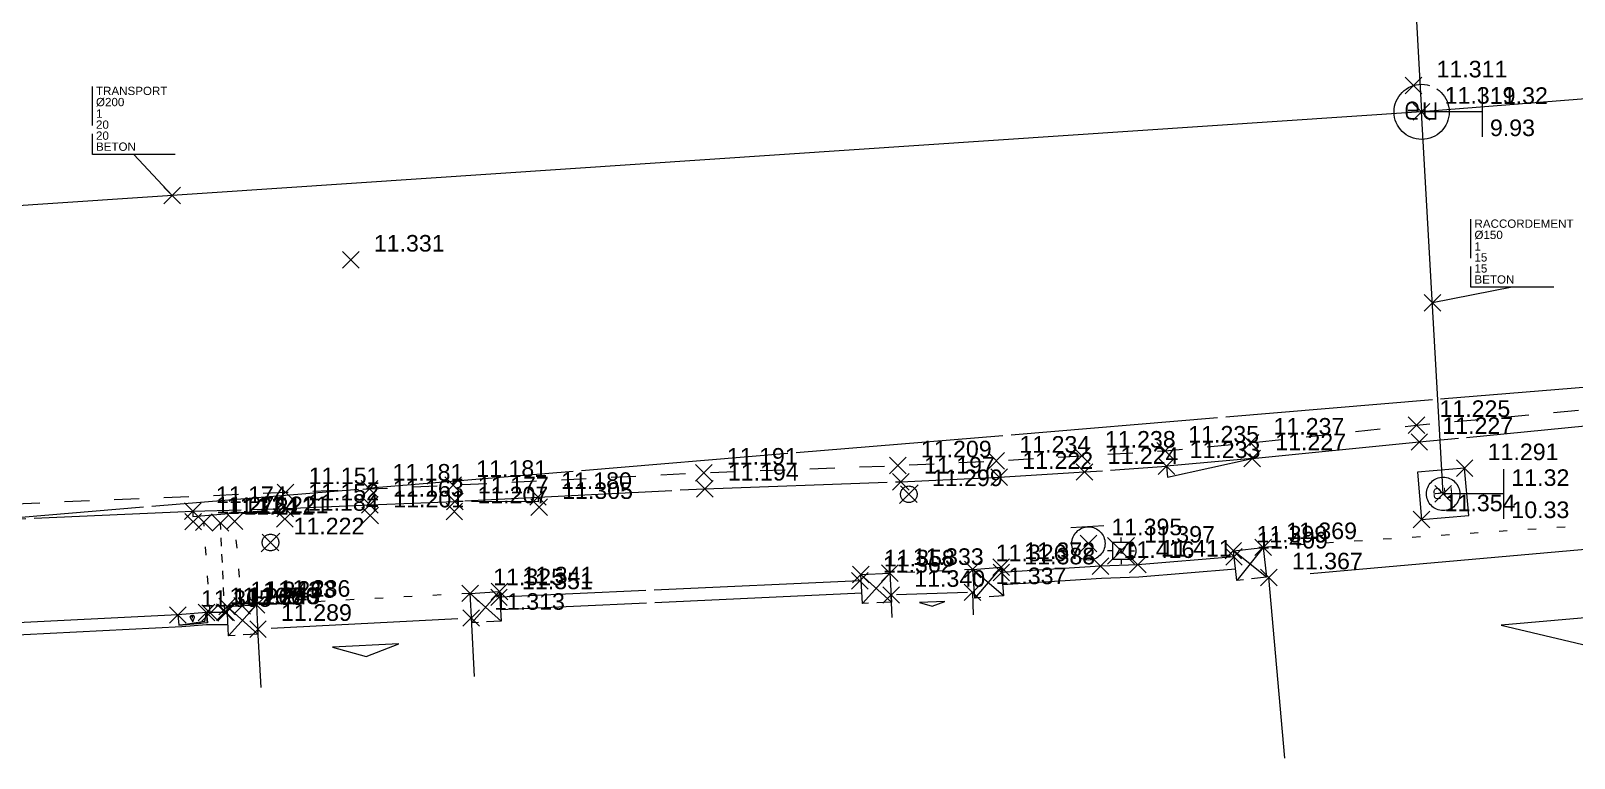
# Model space of a CAD drawing. Header units: metres. Extents: x 1224602 to 1224842, y 7187490 to 7187733.
# Drawn here: x 1224721.76 to 1224740.38, y 7187592.01 to 7187600.78 of the extents above; entities that cross this region are included whole.
import ezdxf
from ezdxf.enums import TextEntityAlignment as Align

# ---------------------------------------------------------------- set-up
doc = ezdxf.new("R2010")
doc.units = ezdxf.units.M
doc.header["$PDMODE"] = 3
doc.header["$PDSIZE"] = 0.1
for name, pattern in [('LL_0822', [2.5, 2.5, 0]), ('LL_0824', [0.35, 0.1, -0.25]), ('LL_0827', [0.2, 0.1, -0.1]), ('LL_0829', [0.6, 0.3, -0.3]), ('SL_1146', [2.5, 2.5, 0]), ('Socle_Continu', [2.5, 2.5, 0]), ('YL_2901', [2.5, 2.5, 0])]:
    doc.linetypes.add(name, pattern=pattern)
for name, color, linetype, lineweight in [('CLOTU_SCS', 212, 'Socle_Continu', 13), ('EAUPO_SCS', 140, 'Socle_Continu', 13), ('ELECT_SCS', 1, 'Socle_Continu', 13), ('GAZFL_SCS', 40, 'Socle_Continu', 13), ('SIGNV_SCS', 20, 'Socle_Continu', 13), ('SIGTA_SCI', 7, 'Socle_Continu', 13), ('SIGTO_SCI', 255, 'Socle_Continu', 13), ('VOIRI_SCS', 7, 'Socle_Continu', 13)]:
    doc.layers.add(name, color=color, linetype=linetype, lineweight=lineweight)
for name, color, linetype, lineweight, true_color in [('EAUUS_PSI', 7, 'Socle_Continu', 13, 0x7f3f00), ('EAUUS_SCI', 7, 'Socle_Continu', 13, 0x7f3f00), ('EAUUS_SCS', 7, 'Socle_Continu', 13, 0x7f3f00), ('EAUUS_SCT', 7, 'Socle_Continu', 13, 0x7f3f00), ('SIGTS_PSS', 7, 'Socle_Continu', 13, 0x9966cc)]:
    doc.layers.add(name, color=color, linetype=linetype, lineweight=lineweight, true_color=true_color)
doc.styles.add('Reseaux', font='arial.ttf')
doc.styles.get("Standard").update_dxf_attribs({"font": 'arial.ttf'})
doc.linetypes.add('CL_0181', pattern='A,3,-0.15,0.4,-0.381,["eu",Standard,S=0.254,R=0,X=-0.2,Y=-0.1],-0.381,0.4,-0.15', length=4.862)

# ---------------------------------------------------------------- blocks, each defined once
blk = doc.blocks.new('YP_1521')
at = {"layer": 'SIGTO_SCI', "color": 7, "linetype": 'Socle_Continu'}
blk.add_point((0, 0), dxfattribs=at)
at = {"layer": 'SIGTA_SCI', "linetype": 'Socle_Continu'}
blk.add_attdef('ALT', (0.278, 0.099), '', height=0.2, dxfattribs=at)
at = {"layer": 'SIGTA_SCI', "linetype": 'Socle_Continu', "flags": 9}
blk.add_attdef('CALQUE_ALT', (1.69, -1.18), '', height=0.2, dxfattribs=at)
at = {"layer": 'SIGTO_SCI', "linetype": 'Socle_Continu', "flags": 9}
for tag, p in [('ID', (1.69, 0.105)), ('NATURE', (1.69, -0.216)), ('FAMILLE', (1.69, -0.538)), ('CALQUE', (1.69, -0.859)), ('PCRS', (1.69, -1.823))]:
    blk.add_attdef(tag, p, '', height=0.2, dxfattribs=at)
blk = doc.blocks.new('LP_0842')
at = {"layer": 'VOIRI_SCS', "linetype": 'Socle_Continu', "flags": 128}
blk.add_lwpolyline([(1, 0), (1, 0.5), (0, 0)], dxfattribs=at)
at = {"layer": 'VOIRI_SCS', "linetype": 'Socle_Continu', "flags": 9}
for tag, p in [('ID', (1.488, 0.614)), ('NATURE', (1.488, 0.292)), ('FAMILLE', (1.488, -0.029)), ('CALQUE', (1.488, -0.35)), ('PCRS', (1.488, -0.672))]:
    blk.add_attdef(tag, p, '', height=0.2, dxfattribs=at)
blk = doc.blocks.new('AP_0001')
at = {"layer": 'EAUPO_SCS', "linetype": 'Socle_Continu'}
blk.add_line((0.113, 0.113), (-0.113, -0.113), dxfattribs=at)
blk.add_circle((0, 0), 0.1, dxfattribs=at)
at = {"layer": 'EAUPO_SCS', "linetype": 'Socle_Continu', "flags": 9}
for tag, p in [('ID', (0.809, 0.507)), ('NATURE', (0.809, 0.186)), ('FAMILLE', (0.809, -0.135)), ('CALQUE', (0.809, -0.456)), ('PCRS', (0.809, -0.778))]:
    blk.add_attdef(tag, p, '', height=0.2, dxfattribs=at)
blk = doc.blocks.new('LP_0841')
at = {"layer": 'VOIRI_SCS', "linetype": 'Socle_Continu', "flags": 128}
blk.add_lwpolyline([(0, 0), (0, 0.5), (1, 0)], dxfattribs=at)
at = {"layer": 'VOIRI_SCS', "linetype": 'Socle_Continu', "flags": 9}
for tag, p in [('ID', (1.428, 0.548)), ('NATURE', (1.428, 0.227)), ('FAMILLE', (1.428, -0.095)), ('CALQUE', (1.428, -0.416)), ('PCRS', (1.428, -0.737))]:
    blk.add_attdef(tag, p, '', height=0.2, dxfattribs=at)
blk = doc.blocks.new('HP_0569')
at = {"layer": 'SIGNV_SCS', "linetype": 'Socle_Continu'}
blk.add_line((-0.2, -0.2), (0.2, -0.2), dxfattribs=at)
blk.add_circle((0, 0), 0.2, dxfattribs=at)
at = {"layer": 'SIGNV_SCS', "linetype": 'Socle_Continu', "flags": 9}
for tag, p in [('ID', (0.713, 0.595)), ('NATURE', (0.713, 0.273)), ('FAMILLE', (0.713, -0.048)), ('CALQUE', (0.713, -0.369)), ('PCRS', (0.713, -0.69))]:
    blk.add_attdef(tag, p, '', height=0.2, dxfattribs=at)
blk = doc.blocks.new('FP_0404')
at = {"layer": 'ELECT_SCS', "linetype": 'Socle_Continu'}
h = blk.add_hatch(color=91, dxfattribs=at)
edge = h.paths.add_edge_path()
edge.add_ellipse((0.264, 0.162), major_axis=(-0.0287, 0.0287), ratio=1, start_angle=-135, end_angle=45, ccw=False)
edge.add_ellipse((0.264, 0.162), major_axis=(-0.0287, 0.0287), ratio=1, start_angle=45, end_angle=225, ccw=False)
h = blk.add_hatch(color=91, dxfattribs=at)
edge = h.paths.add_edge_path()
edge.add_ellipse((0.264, -0.163), major_axis=(-0.0287, 0.0287), ratio=1, start_angle=-135, end_angle=45, ccw=False)
edge.add_ellipse((0.264, -0.163), major_axis=(-0.0287, 0.0287), ratio=1, start_angle=45, end_angle=225, ccw=False)
at = {"layer": 'ELECT_SCS', "color": 193, "linetype": 'Socle_Continu'}
for p, q in [((-0.325, 0.325), (-0.203, 0.203)), ((0, 0.203), (0, 0.325)), ((0.203, 0.203), (0.325, 0.325)), ((-0.203, 0), (-0.325, 0)), ((-0.203, -0.203), (-0.325, -0.325)), ((0, -0.203), (0, -0.325)), ((0.203, 0), (0.325, 0)), ((0.325, -0.325), (0.203, -0.203))]:
    blk.add_line(p, q, dxfattribs=at)
at = {"layer": 'ELECT_SCS', "color": 91, "linetype": 'Socle_Continu', "flags": 128}
blk.add_lwpolyline([(-0.203, -0.203), (0.203, -0.203), (0.203, 0.203), (-0.203, 0.203)], close=True, dxfattribs=at)
at = {"layer": 'ELECT_SCS', "linetype": 'Socle_Continu', "flags": 128}
blk.add_lwpolyline([(-0.119, -0.115), (-0.014, 0.066), (0.015, 0.019), (0.115, 0.117), (0.012, -0.071), (-0.016, -0.017), (-0.119, -0.115)], dxfattribs=at)
at = {"layer": 'ELECT_SCS', "color": 91, "linetype": 'Socle_Continu'}
for points in [[(0.305, 0.162, 0.098491), (0.302, 0.178, 0.098491), (0.293, 0.191, 0.098491), (0.28, 0.2, 0.098491), (0.264, 0.203, 0.098491), (0.249, 0.2, 0.098491), (0.235, 0.191, 0.098491), (0.227, 0.178, 0.098491), (0.223, 0.162, 0.098491)], [(0.223, 0.162, 0.098491), (0.227, 0.147, 0.098491), (0.235, 0.134, 0.098491), (0.249, 0.125, 0.098491), (0.264, 0.122, 0.098491), (0.28, 0.125, 0.098491), (0.293, 0.134, 0.098491), (0.302, 0.147, 0.098491), (0.305, 0.162, 0.098491)], [(0.305, -0.163, 0.081301), (0.347, -0.095, 0.098491), (0.366, 0, 0.098491), (0.347, 0.095, 0.081301), (0.305, 0.162, 0.098491)], [(0.305, -0.163, 0.098491), (0.302, -0.147, 0.098491), (0.293, -0.134, 0.098491), (0.28, -0.125, 0.098491), (0.264, -0.122, 0.098491), (0.249, -0.125, 0.098491), (0.235, -0.134, 0.098491), (0.227, -0.147, 0.098491), (0.223, -0.163, 0.098491)], [(0.223, -0.163, 0.098491), (0.227, -0.178, 0.098491), (0.235, -0.191, 0.098491), (0.249, -0.2, 0.098491), (0.264, -0.203, 0.098491), (0.28, -0.2, 0.098491), (0.293, -0.191, 0.098491), (0.302, -0.178, 0.098491), (0.305, -0.163, 0.098491)]]:
    blk.add_lwpolyline(points, format="xyb", dxfattribs=at)
at = {"layer": 'ELECT_SCS', "linetype": 'Socle_Continu', "flags": 9}
for tag, p in [('ID', (0.868, 0.47)), ('NATURE', (0.868, 0.148)), ('FAMILLE', (0.868, -0.173)), ('CALQUE', (0.868, -0.494)), ('PCRS', (0.868, -0.815))]:
    blk.add_attdef(tag, p, '', height=0.2, dxfattribs=at)
blk = doc.blocks.new('CP_0163')
at = {"layer": 'EAUUS_SCS', "linetype": 'Socle_Continu'}
blk.add_lwpolyline([(0, 0), (1, 0), (1, 1), (0, 1)], close=True, dxfattribs=at)
at = {"layer": 'EAUUS_SCS', "linetype": 'Socle_Continu', "const_width": 0.0235, "flags": 128}
for points in [[(0.45, 0.412), (0.362, 0.412, -0.405328), (0.31, 0.465), (0.31, 0.553, -0.999132), (0.45, 0.553), (0.45, 0.518), (0.327, 0.518)], [(0.538, 0.624), (0.538, 0.474, 0.410802), (0.6, 0.412), (0.679, 0.412), (0.679, 0.624)]]:
    blk.add_lwpolyline(points, format="xyb", dxfattribs=at)
at = {"layer": 'EAUUS_SCS', "linetype": 'Socle_Continu'}
blk.add_circle((0.5, 0.5), 0.353, dxfattribs=at)
at = {"layer": 'EAUUS_SCS', "linetype": 'Socle_Continu', "flags": 9}
for tag, p in [('ID', (1.381, 1.06)), ('NATURE', (1.381, 0.739)), ('FAMILLE', (1.381, 0.417)), ('CALQUE', (1.381, 0.096)), ('PCRS', (1.381, -0.225)), ('TYPE', (1.381, -0.546))]:
    blk.add_attdef(tag, p, '', height=0.2, dxfattribs=at)
blk = doc.blocks.new('CP_0161')
at = {"layer": 'EAUUS_SCS', "linetype": 'Socle_Continu', "const_width": 0.0333, "flags": 128}
for points in [[(-0.071, -0.125), (-0.195, -0.125, -0.405328), (-0.27, -0.05), (-0.27, 0.075, -0.999132), (-0.071, 0.075), (-0.071, 0.025), (-0.245, 0.025)], [(0.054, 0.175), (0.054, -0.038, 0.410802), (0.141, -0.125), (0.253, -0.125), (0.253, 0.175)]]:
    blk.add_lwpolyline(points, format="xyb", dxfattribs=at)
at = {"layer": 'EAUUS_SCS', "linetype": 'Socle_Continu'}
blk.add_circle((0, 0), 0.5, dxfattribs=at)
at = {"layer": 'EAUUS_SCS', "linetype": 'Socle_Continu', "flags": 9}
for tag, p in [('ID', (0.989, 0.577)), ('NATURE', (0.989, 0.255)), ('FAMILLE', (0.989, -0.066)), ('CALQUE', (0.989, -0.387)), ('PCRS', (0.989, -0.709)), ('TYPE', (0.989, -1.03))]:
    blk.add_attdef(tag, p, '', height=0.2, dxfattribs=at)
blk = doc.blocks.new('SP_1162')
at = {"layer": 'CLOTU_SCS', "linetype": 'Socle_Continu'}
for p, q in [((0, 0), (1, 1)), ((0, 1), (1, 0))]:
    blk.add_line(p, q, dxfattribs=at)
at = {"layer": 'CLOTU_SCS', "linetype": 'Socle_Continu', "flags": 128}
blk.add_lwpolyline([(1, 0), (0, 0), (0, 1), (1, 1)], close=True, dxfattribs=at)
at = {"layer": 'CLOTU_SCS', "linetype": 'Socle_Continu', "flags": 9}
for tag, p in [('NATURE', (1.089, -0.022)), ('ID', (1.089, 0.299)), ('CALQUE', (1.089, -0.665)), ('FAMILLE', (1.089, -0.344)), ('PCRS', (1.089, -0.986))]:
    blk.add_attdef(tag, p, '', height=0.2, dxfattribs=at)
blk = doc.blocks.new('SP_1161')
at = {"layer": 'CLOTU_SCS', "linetype": 'Socle_Continu'}
for p, q in [((0, 0), (0, 0.2745)), ((1, 0.2745), (1, 0)), ((0.5, 0.1545), (0.3438, 0.103)), ((0.6563, 0.103), (0.5, 0.1545)), ((0.3438, 0.103), (0.6563, 0.103)), ((0.0625, 0), (0.9375, 0))]:
    blk.add_line(p, q, dxfattribs=at)
at = {"layer": 'CLOTU_SCS', "linetype": 'Socle_Continu', "flags": 9}
for tag, p in [('ID', (1.3598, 0.3853)), ('NATURE', (1.3598, 0.0641)), ('FAMILLE', (1.3598, -0.2572)), ('CALQUE', (1.3598, -0.5785)), ('PCRS', (1.3598, -0.8998))]:
    blk.add_attdef(tag, p, '', height=0.2, dxfattribs=at)
blk = doc.blocks.new('JP_0703')
at = {"layer": 'GAZFL_SCS', "linetype": 'Socle_Continu'}
blk.add_hatch(color=256, dxfattribs=at).paths.add_polyline_path([(0, 0), (0, 0.359), (1, 0.359), (0.088, 0.3)])
h = blk.add_hatch(color=256, dxfattribs=at)
edge = h.paths.add_edge_path()
edge.add_line((0.505, 0.179), (0.471, 0.106))
edge.add_line((0.471, 0.106), (0.471, 0.096))
edge.add_ellipse((0.505, 0.099), major_axis=(-0.0336, 0), ratio=0.758629, start_angle=5.446, end_angle=174.554)
edge.add_line((0.538, 0.096), (0.538, 0.106))
edge.add_line((0.538, 0.106), (0.505, 0.179))
at = {"layer": 'GAZFL_SCS', "linetype": 'Socle_Continu', "flags": 128}
blk.add_lwpolyline([(0, 0.359), (0, 0), (1, 0), (1, 0.359)], close=True, dxfattribs=at)
at = {"layer": 'GAZFL_SCS', "linetype": 'Socle_Continu'}
blk.add_lwpolyline([(0, 0), (0, 0.359), (1, 0.359), (0.088, 0.3)], close=True, dxfattribs=at)
blk.add_lwpolyline([(0.578, 0.106), (0.578, 0.124), (0.505, 0.281), (0.432, 0.124), (0.432, 0.106, 0.066358), (0.436, 0.095, 0.1059), (0.452, 0.076, 0.086348), (0.476, 0.064, 0.076263), (0.505, 0.059, 0.076263), (0.534, 0.064, 0.086348), (0.557, 0.076, 0.1059), (0.574, 0.095, 0.066358)], format="xyb", close=True, dxfattribs=at)
at = {"layer": 'GAZFL_SCS', "linetype": 'Socle_Continu', "flags": 9}
for tag, p in [('NATURE', (1.013, 0.374)), ('ID', (1.013, 0.696)), ('FAMILLE', (1.013, 0.053)), ('CALQUE', (1.013, -0.268)), ('PCRS', (1.013, -0.589))]:
    blk.add_attdef(tag, p, '', height=0.2, dxfattribs=at)
blk = doc.blocks.new('*U81')
at = {"layer": 'EAUUS_SCI', "linetype": 'Socle_Continu'}
blk.add_line((-0.926, 0.992), (0, 0), dxfattribs=at)
at = {"layer": 'EAUUS_SCI', "linetype": 'Socle_Continu', "flags": 128}
blk.add_lwpolyline([(0.074, 0.992), (-1.926, 0.992), (-1.926, 2.63)], dxfattribs=at)
at = {"layer": 'EAUUS_SCI', "linetype": 'Socle_Continu'}
blk.add_point((0, 0), dxfattribs=at)
for tag, p in [('TYPE', (-1.838, 2.425)), ('DIAM', (-1.838, 2.155)), ('NBR', (-1.838, 1.876)), ('LARG', (-1.838, 1.611)), ('HAUT', (-1.838, 1.345)), ('MATER', (-1.838, 1.079))]:
    blk.add_attdef(tag, p, '', height=0.2, dxfattribs=at)
at = {"layer": 'EAUUS_SCI', "linetype": 'Socle_Continu', "flags": 9}
for tag, p in [('ID', (2.47, 1.418)), ('NATURE', (2.47, 1.097)), ('FAMILLE', (2.47, 0.776)), ('CALQUE', (2.47, 0.454))]:
    blk.add_attdef(tag, p, '', height=0.2, dxfattribs=at)
blk = doc.blocks.new('*U72')
at = {"layer": 'EAUUS_SCI', "linetype": 'Socle_Continu'}
blk.add_line((1.927, 0.378), (0, 0), dxfattribs=at)
at = {"layer": 'EAUUS_SCI', "linetype": 'Socle_Continu', "flags": 128}
blk.add_lwpolyline([(2.927, 0.378), (0.927, 0.378), (0.927, 2.016)], dxfattribs=at)
at = {"layer": 'EAUUS_SCI', "linetype": 'Socle_Continu'}
blk.add_point((0, 0), dxfattribs=at)
for tag, p in [('TYPE', (1.015, 1.811)), ('DIAM', (1.015, 1.541)), ('NBR', (1.015, 1.262)), ('LARG', (1.015, 0.997)), ('HAUT', (1.015, 0.731)), ('MATER', (1.015, 0.465))]:
    blk.add_attdef(tag, p, '', height=0.2, dxfattribs=at)
at = {"layer": 'EAUUS_SCI', "linetype": 'Socle_Continu', "flags": 9}
for tag, p in [('ID', (2.47, 1.418)), ('NATURE', (2.47, 1.097)), ('FAMILLE', (2.47, 0.776)), ('CALQUE', (2.47, 0.454))]:
    blk.add_attdef(tag, p, '', height=0.2, dxfattribs=at)
blk = doc.blocks.new('CP_2101')
at = {"layer": 'EAUUS_PSI', "linetype": 'Socle_Continu'}
blk.add_line((0.733, 0), (0, 0), dxfattribs=at)
at = {"layer": 'EAUUS_PSI', "linetype": 'Socle_Continu', "flags": 128}
blk.add_lwpolyline([(0.733, -0.3), (0.733, 0.3)], dxfattribs=at)
at = {"layer": 'EAUUS_PSI', "linetype": 'Socle_Continu'}
blk.add_point((0, 0), dxfattribs=at)
at = {"layer": 'EAUUS_PSI', "linetype": 'Socle_Continu', "style": 'Reseaux', "flags": 9}
for tag, p in [('ID', (2.525, 0.541)), ('NATURE', (2.525, 0.22))]:
    blk.add_attdef(tag, p, '', height=0.2, dxfattribs=at)
at = {"layer": 'EAUUS_PSI', "linetype": 'Socle_Continu'}
for tag, p in [('TAMPON', (0.824, 0.196)), ('RADIER', (0.824, -0.192))]:
    blk.add_attdef(tag, text='', height=0.2, dxfattribs=at).set_placement(p, align=Align.MIDDLE_LEFT)
at = {"layer": 'EAUUS_PSI', "linetype": 'Socle_Continu', "flags": 9}
for tag, p in [('FAMILLE', (2.525, -0.101)), ('CALQUE', (2.525, -0.423))]:
    blk.add_attdef(tag, p, '', height=0.2, dxfattribs=at)

msp = doc.modelspace()

# ---------------------------------------------------------------- linework, layer by layer
at = {"layer": 'CLOTU_SCS', "linetype": 'SL_1146', "flags": 128}
for points in [[(1224734.668, 7187594.327), (1224733.471, 7187594.25)], [(1224736.278, 7187594.441), (1224735.118, 7187594.345), (1224734.668, 7187594.327)], [(1224731.781, 7187594.151), (1224731.763, 7187594.15), (1224727.422, 7187593.951)], [(1224734.678, 7187594.178), (1224733.486, 7187594.1)], [(1224736.295, 7187594.292), (1224735.131, 7187594.195), (1224734.678, 7187594.178)], [(1224731.789, 7187594.001), (1224727.431, 7187593.801)], [(1224724.136, 7187593.769), (1224723.883, 7187593.768)], [(1224723.538, 7187593.738), (1224719.017, 7187593.52), (1224713.742, 7187593.238), (1224713.728, 7187593.237)], [(1224723.586, 7187593.596), (1224713.732, 7187593.091)], [(1224724.144, 7187593.619), (1224723.884, 7187593.618), (1224723.586, 7187593.596)]]:
    msp.add_lwpolyline(points, dxfattribs=at)
at = {"layer": 'EAUUS_SCT', "linetype": 'CL_0181', "flags": 128}
for points in [[(1224779.278, 7187603.035), (1224738.541, 7187599.807)], [(1224738.397, 7187602.355), (1224738.541, 7187599.807)], [(1224738.541, 7187599.807), (1224708.396, 7187597.788)], [(1224738.8, 7187595.199), (1224738.541, 7187599.807)]]:
    msp.add_lwpolyline(points, dxfattribs=at)
at = {"layer": 'SIGTS_PSS', "linetype": 'YL_2901', "flags": 128}
msp.add_lwpolyline([(1224718.643, 7187594.665), (1224724.194, 7187641.786), (1224743.464, 7187686.347), (1224774.759, 7187705.496), (1224807.6, 7187693.028), (1224838.124, 7187643.847), (1224818.746, 7187610.542), (1224772.174, 7187599.12)], close=True, dxfattribs=at)
at = {"layer": 'VOIRI_SCS', "linetype": 'LL_0829', "flags": 128}
msp.add_lwpolyline([(1224710.782, 7187594.589), (1224712.418, 7187594.661), (1224715.606, 7187594.82), (1224718.6, 7187594.955), (1224724.837, 7187595.218), (1224725.849, 7187595.26), (1224726.859, 7187595.305), (1224729.882, 7187595.454), (1224732.222, 7187595.541), (1224733.411, 7187595.598), (1224734.443, 7187595.658), (1224735.448, 7187595.719), (1224736.476, 7187595.815), (1224738.478, 7187596.028), (1224740.491, 7187596.214), (1224741.494, 7187596.329), (1224745.513, 7187596.724), (1224748.682, 7187597.038), (1224751.71, 7187597.334), (1224752.703, 7187597.425), (1224754.376, 7187597.588), (1224756.829, 7187597.827), (1224759.4, 7187598.103), (1224759.655, 7187598.267)], dxfattribs=at)
at = {"layer": 'VOIRI_SCS', "linetype": 'LL_0822', "flags": 128}
for points in [[(1224736.497, 7187595.626), (1224738.513, 7187595.825), (1224740.513, 7187596.021), (1224741.523, 7187596.128)], [(1224736.497, 7187595.626), (1224735.464, 7187595.533)], [(1224711.415, 7187594.415), (1224712.409, 7187594.462), (1224713.456, 7187594.513), (1224714.595, 7187594.573), (1224715.614, 7187594.624), (1224718.603, 7187594.77), (1224723.718, 7187594.99), (1224724.832, 7187595.021), (1224725.853, 7187595.067), (1224726.879, 7187595.107), (1224727.882, 7187595.161), (1224729.894, 7187595.261), (1224732.26, 7187595.345), (1224733.446, 7187595.402), (1224734.475, 7187595.463), (1224735.464, 7187595.533)]]:
    msp.add_lwpolyline(points, dxfattribs=at)
at = {"layer": 'VOIRI_SCS', "linetype": 'LL_0824', "flags": 128}
for points in [[(1224723.926, 7187593.762), (1224723.85, 7187594.857)], [(1224724.312, 7187593.847), (1224724.223, 7187594.868)], [(1224740.622, 7187594.822), (1224736.629, 7187594.554)], [(1224733.125, 7187594.288), (1224732.126, 7187594.243)], [(1224727.063, 7187593.999), (1224724.486, 7187593.859)]]:
    msp.add_lwpolyline(points, dxfattribs=at)
at = {"layer": 'VOIRI_SCS', "linetype": 'LL_0827', "flags": 128}
msp.add_lwpolyline([(1224724.103, 7187593.771), (1224724.051, 7187594.848)], dxfattribs=at)

# ---------------------------------------------------------------- block references
at = {"layer": 'CLOTU_SCS', "linetype": 'Socle_Continu'}
for p, xscale, yscale, rotation in [((1224744.635, 7187594.891), 7.96713591516112, 7.96713591516112, 185.0502919324776), ((1224733.124, 7187594.011), 0.9811317105819477, 0.9811317105819477, 181.8881623546242), ((1224727.075, 7187593.702), 2.574319651171937, 2.574319651171937, 182.9874862327568)]:
    msp.add_blockref('SP_1161', p, dxfattribs=dict(at, xscale=xscale, yscale=yscale, rotation=rotation))
at = {"layer": 'CLOTU_SCS', "color": 6, "linetype": 'Socle_Continu'}
for p, xscale, yscale, rotation in [((1224736.629, 7187594.554), 0.3611096986969002, 0.3611096986969002, 186.4443058006043), ((1224733.47, 7187594.314), 0.3456382197811785, 0.3456382197811785, 184.3925136310134), ((1224732.126, 7187594.243), 0.349288822609979, 0.349288822609979, 183.0035538821028), ((1224727.418, 7187594.02), 0.3552294100883383, 0.3552294100883383, 183.4463141769048), ((1224724.486, 7187593.859), 0.3538849125741529, 0.3538849125741529, 182.8343335363072)]:
    msp.add_blockref('SP_1162', p, dxfattribs=dict(at, xscale=xscale, yscale=yscale, rotation=rotation))
at = {"layer": 'EAUPO_SCS', "linetype": 'Socle_Continu'}
for p in [(1224732.355, 7187595.194), (1224724.655, 7187594.612)]:
    msp.add_blockref('AP_0001', p, dxfattribs=at)
at = {"layer": 'EAUUS_PSI', "linetype": 'Socle_Continu'}
for p, values in [((1224738.541, 7187599.807), {'TAMPON': '11.32', 'RADIER': '9.93'}), ((1224738.8, 7187595.199), {'TAMPON': '11.32', 'RADIER': '10.33'})]:
    msp.add_blockref('CP_2101', p, dxfattribs=at).add_auto_attribs(values)
at = {"layer": 'EAUUS_SCI', "linetype": 'Socle_Continu', "xscale": 0.5, "yscale": 0.5, "zscale": 0.5}
for name, p, values in [('*U81', (1224723.469, 7187598.798), {'TYPE': 'TRANSPORT', 'DIAM': 'Ø200', 'NBR': '1', 'LARG': '20', 'HAUT': '20', 'MATER': 'BETON'}), ('*U72', (1224738.671, 7187597.503), {'TYPE': 'RACCORDEMENT', 'DIAM': 'Ø150', 'NBR': '1', 'LARG': '15', 'HAUT': '15', 'MATER': 'BETON'})]:
    msp.add_blockref(name, p, dxfattribs=at).add_auto_attribs(values)
at = {"layer": 'EAUUS_SCS', "linetype": 'Socle_Continu', "xscale": 0.6649060165114753, "yscale": 0.6649060165114753}
msp.add_blockref('CP_0161', (1224738.541, 7187599.807), dxfattribs=at)
at = {"layer": 'EAUUS_SCS', "linetype": 'Socle_Continu', "xscale": 0.5702126991935954, "yscale": 0.5702126991935954, "rotation": 4.920239468715573}
msp.add_blockref('CP_0163', (1224738.541, 7187594.891), dxfattribs=at)
at = {"layer": 'ELECT_SCS', "linetype": 'Socle_Continu', "xscale": 0.5, "yscale": 0.5}
msp.add_blockref('FP_0404', (1224734.915, 7187594.512), dxfattribs=at)
at = {"layer": 'GAZFL_SCS', "linetype": 'Socle_Continu', "xscale": 0.3467850035937896, "yscale": 0.3467850035937896, "rotation": 184.9243256863815}
msp.add_blockref('JP_0703', (1224723.883, 7187593.768), dxfattribs=at)
at = {"layer": 'SIGNV_SCS', "linetype": 'Socle_Continu', "rotation": 183.701827439277}
msp.add_blockref('HP_0569', (1224734.522, 7187594.601), dxfattribs=at)
at = {"layer": 'SIGTO_SCI', "linetype": 'Socle_Continu'}
ref = msp.add_blockref('YP_1521', (1224738.443, 7187600.125), dxfattribs=at)
ref.add_attrib('ALT', '11.311', (1224738.721, 7187600.223), dxfattribs={"layer": 'SIGTA_SCI', "linetype": 'Socle_Continu', "height": 0.2})
ref = msp.add_blockref('YP_1521', (1224738.541, 7187599.807), dxfattribs=at)
ref.add_attrib('ALT', '11.319', (1224738.819, 7187599.906), dxfattribs={"layer": 'SIGTA_SCI', "linetype": 'Socle_Continu', "height": 0.2})
ref = msp.add_blockref('YP_1521', (1224725.623, 7187598.023), dxfattribs=at)
ref.add_attrib('ALT', '11.331', (1224725.901, 7187598.122), dxfattribs={"layer": 'SIGTA_SCI', "linetype": 'Socle_Continu', "height": 0.2})
ref = msp.add_blockref('YP_1521', (1224738.478, 7187596.028), dxfattribs=at)
ref.add_attrib('ALT', '11.225', (1224738.756, 7187596.127), dxfattribs={"layer": 'SIGTA_SCI', "linetype": 'Socle_Continu', "height": 0.2})
ref = msp.add_blockref('YP_1521', (1224735.448, 7187595.719), dxfattribs=at)
ref.add_attrib('ALT', '11.235', (1224735.726, 7187595.818), dxfattribs={"layer": 'SIGTA_SCI', "linetype": 'Socle_Continu', "height": 0.2})
ref = msp.add_blockref('YP_1521', (1224736.476, 7187595.815), dxfattribs=at)
ref.add_attrib('ALT', '11.237', (1224736.754, 7187595.914), dxfattribs={"layer": 'SIGTA_SCI', "linetype": 'Socle_Continu', "height": 0.2})
ref = msp.add_blockref('YP_1521', (1224738.513, 7187595.825), dxfattribs=at)
ref.add_attrib('ALT', '11.227', (1224738.791, 7187595.923), dxfattribs={"layer": 'SIGTA_SCI', "linetype": 'Socle_Continu', "height": 0.2})
ref = msp.add_blockref('YP_1521', (1224732.222, 7187595.541), dxfattribs=at)
ref.add_attrib('ALT', '11.209', (1224732.5, 7187595.64), dxfattribs={"layer": 'SIGTA_SCI', "linetype": 'Socle_Continu', "height": 0.2})
ref = msp.add_blockref('YP_1521', (1224733.411, 7187595.598), dxfattribs=at)
ref.add_attrib('ALT', '11.234', (1224733.689, 7187595.696), dxfattribs={"layer": 'SIGTA_SCI', "linetype": 'Socle_Continu', "height": 0.2})
ref = msp.add_blockref('YP_1521', (1224734.443, 7187595.658), dxfattribs=at)
ref.add_attrib('ALT', '11.238', (1224734.72, 7187595.757), dxfattribs={"layer": 'SIGTA_SCI', "linetype": 'Socle_Continu', "height": 0.2})
ref = msp.add_blockref('YP_1521', (1224735.464, 7187595.533), dxfattribs=at)
ref.add_attrib('ALT', '11.233', (1224735.742, 7187595.632), dxfattribs={"layer": 'SIGTA_SCI', "linetype": 'Socle_Continu', "height": 0.2})
ref = msp.add_blockref('YP_1521', (1224736.497, 7187595.626), dxfattribs=at)
ref.add_attrib('ALT', '11.227', (1224736.775, 7187595.725), dxfattribs={"layer": 'SIGTA_SCI', "linetype": 'Socle_Continu', "height": 0.2})
ref = msp.add_blockref('YP_1521', (1224739.06, 7187595.508), dxfattribs=at)
ref.add_attrib('ALT', '11.291', (1224739.338, 7187595.606), dxfattribs={"layer": 'SIGTA_SCI', "linetype": 'Socle_Continu', "height": 0.2})
ref = msp.add_blockref('YP_1521', (1224729.882, 7187595.454), dxfattribs=at)
ref.add_attrib('ALT', '11.191', (1224730.16, 7187595.552), dxfattribs={"layer": 'SIGTA_SCI', "linetype": 'Socle_Continu', "height": 0.2})
ref = msp.add_blockref('YP_1521', (1224732.26, 7187595.345), dxfattribs=at)
ref.add_attrib('ALT', '11.197', (1224732.538, 7187595.444), dxfattribs={"layer": 'SIGTA_SCI', "linetype": 'Socle_Continu', "height": 0.2})
ref = msp.add_blockref('YP_1521', (1224733.446, 7187595.402), dxfattribs=at)
ref.add_attrib('ALT', '11.222', (1224733.724, 7187595.501), dxfattribs={"layer": 'SIGTA_SCI', "linetype": 'Socle_Continu', "height": 0.2})
ref = msp.add_blockref('YP_1521', (1224734.475, 7187595.463), dxfattribs=at)
ref.add_attrib('ALT', '11.224', (1224734.753, 7187595.561), dxfattribs={"layer": 'SIGTA_SCI', "linetype": 'Socle_Continu', "height": 0.2})
ref = msp.add_blockref('YP_1521', (1224724.837, 7187595.218), dxfattribs=at)
ref.add_attrib('ALT', '11.151', (1224725.115, 7187595.317), dxfattribs={"layer": 'SIGTA_SCI', "linetype": 'Socle_Continu', "height": 0.2})
ref = msp.add_blockref('YP_1521', (1224725.849, 7187595.26), dxfattribs=at)
ref.add_attrib('ALT', '11.181', (1224726.127, 7187595.359), dxfattribs={"layer": 'SIGTA_SCI', "linetype": 'Socle_Continu', "height": 0.2})
ref = msp.add_blockref('YP_1521', (1224726.859, 7187595.305), dxfattribs=at)
ref.add_attrib('ALT', '11.181', (1224727.137, 7187595.404), dxfattribs={"layer": 'SIGTA_SCI', "linetype": 'Socle_Continu', "height": 0.2})
ref = msp.add_blockref('YP_1521', (1224727.882, 7187595.161), dxfattribs=at)
ref.add_attrib('ALT', '11.180', (1224728.16, 7187595.259), dxfattribs={"layer": 'SIGTA_SCI', "linetype": 'Socle_Continu', "height": 0.2})
ref = msp.add_blockref('YP_1521', (1224729.894, 7187595.261), dxfattribs=at)
ref.add_attrib('ALT', '11.194', (1224730.172, 7187595.36), dxfattribs={"layer": 'SIGTA_SCI', "linetype": 'Socle_Continu', "height": 0.2})
ref = msp.add_blockref('YP_1521', (1224732.355, 7187595.194), dxfattribs=at)
ref.add_attrib('ALT', '11.299', (1224732.633, 7187595.293), dxfattribs={"layer": 'SIGTA_SCI', "linetype": 'Socle_Continu', "height": 0.2})
ref = msp.add_blockref('YP_1521', (1224723.718, 7187594.99), dxfattribs=at)
ref.add_attrib('ALT', '11.174', (1224723.996, 7187595.088), dxfattribs={"layer": 'SIGTA_SCI', "linetype": 'Socle_Continu', "height": 0.2})
ref = msp.add_blockref('YP_1521', (1224724.832, 7187595.021), dxfattribs=at)
ref.add_attrib('ALT', '11.152', (1224725.11, 7187595.12), dxfattribs={"layer": 'SIGTA_SCI', "linetype": 'Socle_Continu', "height": 0.2})
ref = msp.add_blockref('YP_1521', (1224725.853, 7187595.067), dxfattribs=at)
ref.add_attrib('ALT', '11.163', (1224726.131, 7187595.166), dxfattribs={"layer": 'SIGTA_SCI', "linetype": 'Socle_Continu', "height": 0.2})
ref = msp.add_blockref('YP_1521', (1224726.873, 7187594.987), dxfattribs=at)
ref.add_attrib('ALT', '11.207', (1224727.151, 7187595.086), dxfattribs={"layer": 'SIGTA_SCI', "linetype": 'Socle_Continu', "height": 0.2})
ref = msp.add_blockref('YP_1521', (1224726.879, 7187595.107), dxfattribs=at)
ref.add_attrib('ALT', '11.177', (1224727.157, 7187595.205), dxfattribs={"layer": 'SIGTA_SCI', "linetype": 'Socle_Continu', "height": 0.2})
ref = msp.add_blockref('YP_1521', (1224727.895, 7187595.039), dxfattribs=at)
ref.add_attrib('ALT', '11.305', (1224728.173, 7187595.138), dxfattribs={"layer": 'SIGTA_SCI', "linetype": 'Socle_Continu', "height": 0.2})
ref = msp.add_blockref('YP_1521', (1224723.721, 7187594.864), dxfattribs=at)
ref.add_attrib('ALT', '11.276', (1224723.999, 7187594.963), dxfattribs={"layer": 'SIGTA_SCI', "linetype": 'Socle_Continu', "height": 0.2})
ref = msp.add_blockref('YP_1521', (1224723.85, 7187594.857), dxfattribs=at)
ref.add_attrib('ALT', '11.224', (1224724.128, 7187594.956), dxfattribs={"layer": 'SIGTA_SCI', "linetype": 'Socle_Continu', "height": 0.2})
ref = msp.add_blockref('YP_1521', (1224724.051, 7187594.848), dxfattribs=at)
ref.add_attrib('ALT', '11.211', (1224724.329, 7187594.947), dxfattribs={"layer": 'SIGTA_SCI', "linetype": 'Socle_Continu', "height": 0.2})
ref = msp.add_blockref('YP_1521', (1224724.223, 7187594.868), dxfattribs=at)
ref.add_attrib('ALT', '11.221', (1224724.501, 7187594.966), dxfattribs={"layer": 'SIGTA_SCI', "linetype": 'Socle_Continu', "height": 0.2})
ref = msp.add_blockref('YP_1521', (1224724.827, 7187594.896), dxfattribs=at)
ref.add_attrib('ALT', '11.184', (1224725.105, 7187594.995), dxfattribs={"layer": 'SIGTA_SCI', "linetype": 'Socle_Continu', "height": 0.2})
ref = msp.add_blockref('YP_1521', (1224725.858, 7187594.938), dxfattribs=at)
ref.add_attrib('ALT', '11.201', (1224726.136, 7187595.036), dxfattribs={"layer": 'SIGTA_SCI', "linetype": 'Socle_Continu', "height": 0.2})
ref = msp.add_blockref('YP_1521', (1224738.541, 7187594.891), dxfattribs=at)
ref.add_attrib('ALT', '11.354', (1224738.819, 7187594.989), dxfattribs={"layer": 'SIGTA_SCI', "linetype": 'Socle_Continu', "height": 0.2})
ref = msp.add_blockref('YP_1521', (1224724.655, 7187594.612), dxfattribs=at)
ref.add_attrib('ALT', '11.222', (1224724.933, 7187594.711), dxfattribs={"layer": 'SIGTA_SCI', "linetype": 'Socle_Continu', "height": 0.2})
ref = msp.add_blockref('YP_1521', (1224734.522, 7187594.601), dxfattribs=at)
ref.add_attrib('ALT', '11.395', (1224734.799, 7187594.7), dxfattribs={"layer": 'SIGTA_SCI', "linetype": 'Socle_Continu', "height": 0.2})
ref = msp.add_blockref('YP_1521', (1224734.915, 7187594.512), dxfattribs=at)
ref.add_attrib('ALT', '11.397', (1224735.193, 7187594.611), dxfattribs={"layer": 'SIGTA_SCI', "linetype": 'Socle_Continu', "height": 0.2})
ref = msp.add_blockref('YP_1521', (1224736.27, 7187594.514), dxfattribs=at)
ref.add_attrib('ALT', '11.399', (1224736.548, 7187594.613), dxfattribs={"layer": 'SIGTA_SCI', "linetype": 'Socle_Continu', "height": 0.2})
ref = msp.add_blockref('YP_1521', (1224736.278, 7187594.441), dxfattribs=at)
ref.add_attrib('ALT', '11.409', (1224736.556, 7187594.54), dxfattribs={"layer": 'SIGTA_SCI', "linetype": 'Socle_Continu', "height": 0.2})
ref = msp.add_blockref('YP_1521', (1224736.629, 7187594.554), dxfattribs=at)
ref.add_attrib('ALT', '11.369', (1224736.907, 7187594.653), dxfattribs={"layer": 'SIGTA_SCI', "linetype": 'Socle_Continu', "height": 0.2})
ref = msp.add_blockref('YP_1521', (1224731.777, 7187594.225), dxfattribs=at)
ref.add_attrib('ALT', '11.358', (1224732.055, 7187594.324), dxfattribs={"layer": 'SIGTA_SCI', "linetype": 'Socle_Continu', "height": 0.2})
ref = msp.add_blockref('YP_1521', (1224732.126, 7187594.243), dxfattribs=at)
ref.add_attrib('ALT', '11.333', (1224732.404, 7187594.342), dxfattribs={"layer": 'SIGTA_SCI', "linetype": 'Socle_Continu', "height": 0.2})
ref = msp.add_blockref('YP_1521', (1224733.125, 7187594.288), dxfattribs=at)
ref.add_attrib('ALT', '11.326', (1224733.403, 7187594.387), dxfattribs={"layer": 'SIGTA_SCI', "linetype": 'Socle_Continu', "height": 0.2})
ref = msp.add_blockref('YP_1521', (1224733.47, 7187594.314), dxfattribs=at)
ref.add_attrib('ALT', '11.372', (1224733.747, 7187594.413), dxfattribs={"layer": 'SIGTA_SCI', "linetype": 'Socle_Continu', "height": 0.2})
ref = msp.add_blockref('YP_1521', (1224733.471, 7187594.25), dxfattribs=at)
ref.add_attrib('ALT', '11.388', (1224733.749, 7187594.349), dxfattribs={"layer": 'SIGTA_SCI', "linetype": 'Socle_Continu', "height": 0.2})
ref = msp.add_blockref('YP_1521', (1224734.668, 7187594.327), dxfattribs=at)
ref.add_attrib('ALT', '11.416', (1224734.946, 7187594.426), dxfattribs={"layer": 'SIGTA_SCI', "linetype": 'Socle_Continu', "height": 0.2})
ref = msp.add_blockref('YP_1521', (1224735.118, 7187594.345), dxfattribs=at)
ref.add_attrib('ALT', '11.411', (1224735.396, 7187594.443), dxfattribs={"layer": 'SIGTA_SCI', "linetype": 'Socle_Continu', "height": 0.2})
ref = msp.add_blockref('YP_1521', (1224727.418, 7187594.02), dxfattribs=at)
ref.add_attrib('ALT', '11.341', (1224727.695, 7187594.119), dxfattribs={"layer": 'SIGTA_SCI', "linetype": 'Socle_Continu', "height": 0.2})
ref = msp.add_blockref('YP_1521', (1224731.763, 7187594.15), dxfattribs=at)
ref.add_attrib('ALT', '11.362', (1224732.041, 7187594.249), dxfattribs={"layer": 'SIGTA_SCI', "linetype": 'Socle_Continu', "height": 0.2})
ref = msp.add_blockref('YP_1521', (1224736.699, 7187594.19), dxfattribs=at)
ref.add_attrib('ALT', '11.367', (1224736.977, 7187594.289), dxfattribs={"layer": 'SIGTA_SCI', "linetype": 'Socle_Continu', "height": 0.2})
ref = msp.add_blockref('YP_1521', (1224724.133, 7187593.841), dxfattribs=at)
ref.add_attrib('ALT', '11.243', (1224724.411, 7187593.94), dxfattribs={"layer": 'SIGTA_SCI', "linetype": 'Socle_Continu', "height": 0.2})
ref = msp.add_blockref('YP_1521', (1224724.312, 7187593.847), dxfattribs=at)
ref.add_attrib('ALT', '11.263', (1224724.59, 7187593.946), dxfattribs={"layer": 'SIGTA_SCI', "linetype": 'Socle_Continu', "height": 0.2})
ref = msp.add_blockref('YP_1521', (1224724.486, 7187593.859), dxfattribs=at)
ref.add_attrib('ALT', '11.286', (1224724.764, 7187593.958), dxfattribs={"layer": 'SIGTA_SCI', "linetype": 'Socle_Continu', "height": 0.2})
ref = msp.add_blockref('YP_1521', (1224727.063, 7187593.999), dxfattribs=at)
ref.add_attrib('ALT', '11.325', (1224727.341, 7187594.097), dxfattribs={"layer": 'SIGTA_SCI', "linetype": 'Socle_Continu', "height": 0.2})
ref = msp.add_blockref('YP_1521', (1224727.411, 7187593.951), dxfattribs=at)
ref.add_attrib('ALT', '11.351', (1224727.689, 7187594.049), dxfattribs={"layer": 'SIGTA_SCI', "linetype": 'Socle_Continu', "height": 0.2})
ref = msp.add_blockref('YP_1521', (1224732.143, 7187593.979), dxfattribs=at)
ref.add_attrib('ALT', '11.340', (1224732.421, 7187594.078), dxfattribs={"layer": 'SIGTA_SCI', "linetype": 'Socle_Continu', "height": 0.2})
ref = msp.add_blockref('YP_1521', (1224733.124, 7187594.011), dxfattribs=at)
ref.add_attrib('ALT', '11.337', (1224733.402, 7187594.11), dxfattribs={"layer": 'SIGTA_SCI', "linetype": 'Socle_Continu', "height": 0.2})
ref = msp.add_blockref('YP_1521', (1224723.538, 7187593.738), dxfattribs=at)
ref.add_attrib('ALT', '11.305', (1224723.816, 7187593.837), dxfattribs={"layer": 'SIGTA_SCI', "linetype": 'Socle_Continu', "height": 0.2})
ref = msp.add_blockref('YP_1521', (1224723.883, 7187593.768), dxfattribs=at)
ref.add_attrib('ALT', '11.265', (1224724.161, 7187593.867), dxfattribs={"layer": 'SIGTA_SCI', "linetype": 'Socle_Continu', "height": 0.2})
ref = msp.add_blockref('YP_1521', (1224723.926, 7187593.762), dxfattribs=at)
ref.add_attrib('ALT', '11.260', (1224724.204, 7187593.861), dxfattribs={"layer": 'SIGTA_SCI', "linetype": 'Socle_Continu', "height": 0.2})
ref = msp.add_blockref('YP_1521', (1224724.103, 7187593.771), dxfattribs=at)
ref.add_attrib('ALT', '11.250', (1224724.381, 7187593.87), dxfattribs={"layer": 'SIGTA_SCI', "linetype": 'Socle_Continu', "height": 0.2})
ref = msp.add_blockref('YP_1521', (1224724.121, 7187593.769), dxfattribs=at)
ref.add_attrib('ALT', '11.243', (1224724.399, 7187593.868), dxfattribs={"layer": 'SIGTA_SCI', "linetype": 'Socle_Continu', "height": 0.2})
ref = msp.add_blockref('YP_1521', (1224727.075, 7187593.702), dxfattribs=at)
ref.add_attrib('ALT', '11.313', (1224727.352, 7187593.801), dxfattribs={"layer": 'SIGTA_SCI', "linetype": 'Socle_Continu', "height": 0.2})
ref = msp.add_blockref('YP_1521', (1224724.504, 7187593.568), dxfattribs=at)
ref.add_attrib('ALT', '11.289', (1224724.782, 7187593.667), dxfattribs={"layer": 'SIGTA_SCI', "linetype": 'Socle_Continu', "height": 0.2})
at = {"layer": 'VOIRI_SCS', "linetype": 'Socle_Continu', "xscale": 1.036630974359342, "yscale": 0.2641, "zscale": 1.026595494200823, "rotation": 185.1390344441}
msp.add_blockref('LP_0842', (1224736.497, 7187595.626), dxfattribs=at)
at = {"layer": 'VOIRI_SCS', "linetype": 'Socle_Continu'}
for name, p, xscale, yscale, rotation in [('LP_0841', (1224727.882, 7187595.161), 1.003937263089361, 0.1199091700316588, 183.091727740834), ('LP_0842', (1224724.832, 7187595.021), 1.114464611375266, 0.1257830691820989, 181.6329841139499)]:
    msp.add_blockref(name, p, dxfattribs=dict(at, xscale=xscale, yscale=yscale, rotation=rotation))

doc.saveas('drawing.dxf')
